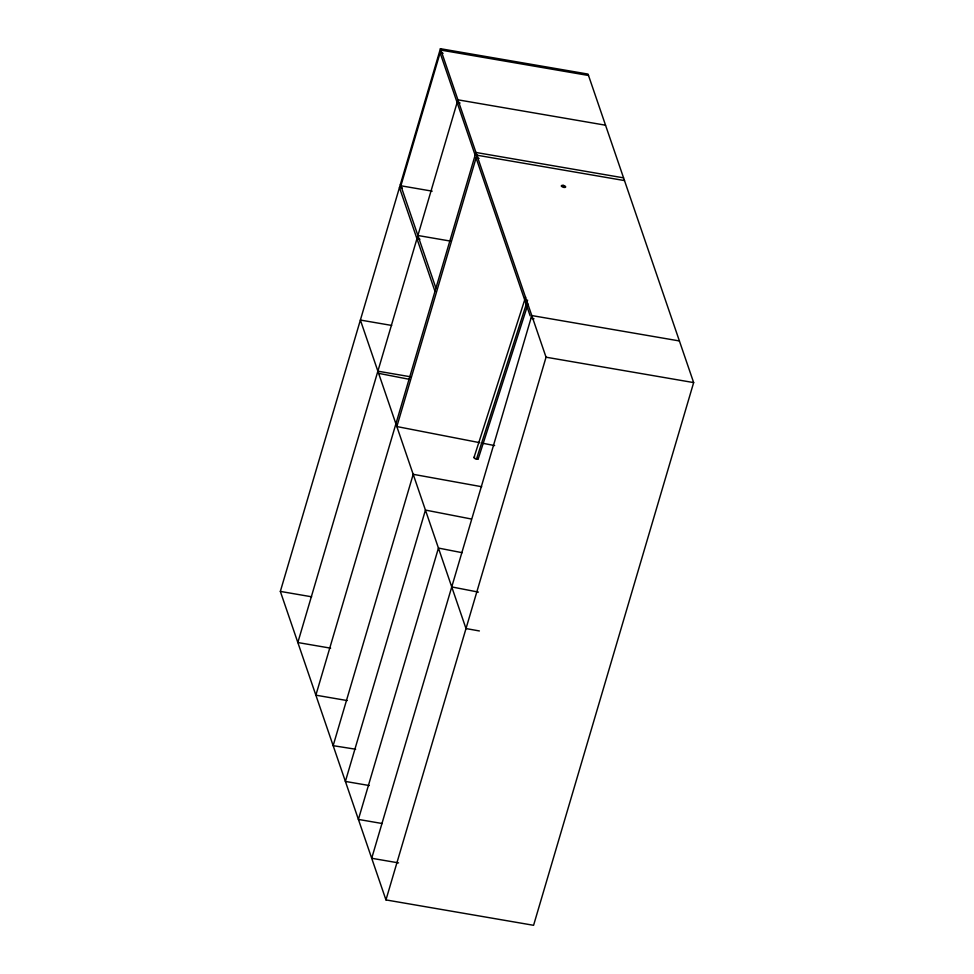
<?xml version="1.0" encoding="UTF-8"?>
<svg xmlns="http://www.w3.org/2000/svg" width="974" height="974" viewBox="0 0 974 974"><rect width="100%" height="100%" fill="white"/><g stroke="black" fill="none" stroke-linecap="round" stroke-linejoin="round"><path stroke-width="1.46" d="M280.342 591.413L440.418 48.7L588.04 74.085L693.658 382.587L533.582 925.3L385.96 899.915L280.342 591.413L311.643 596.794M385.96 899.915L546.049 357.202L440.418 48.7M473.997 457.488L525.607 297.07M476.456 459.144L527.604 300.15M478.234 458.803L527.993 304.107M355.632 749.225L333.145 745.67L413.195 474.314L481.704 486.72M588.515 75.485L440.905 50.1L400.886 185.778L432.188 191.16M443.085 53.326L440.102 52.815L475.154 155.183L478.137 155.694M605.548 125.208L457.926 99.823L297.837 642.536L330.636 648.173M457.123 102.538L460.105 103.049M623.567 177.852L475.945 152.468L315.868 695.18L347.182 700.562M624.504 180.58L476.883 155.195L396.844 426.551L479.817 442.695M479.062 158.421L476.079 157.91L530.16 315.856M561.414 186.034L563.532 186.399M402.432 188.104L399.45 187.58L434.988 291.36M417.907 235.501L450.706 241.138M416.957 238.703L419.94 239.214M679.414 340.949L531.792 315.564L371.703 858.277L398.549 862.891M530.988 318.279L533.971 318.79M391.694 325.438L360.38 320.056L465.998 628.559L479.391 630.957M546.049 357.202L693.658 382.587M377.875 371.179L410.687 376.816M369.256 785.531L345.393 781.428L425.443 510.072L471.367 519.008M382.258 823.529L358.395 819.426L438.446 548.07L462.151 552.684M378.618 373.346L409.737 379.397M482.775 443.267L494.634 445.581M451.753 586.92L478.417 592.107M563.179 185.389A2.216 0.901 16.4 0 1 565.529 187.215A2.216 0.901 16.4 0 1 561.876 186.582A2.216 0.901 16.4 0 1 563.179 185.389L563.873 187.398M400.399 184.378L435.926 288.146M477.759 457.999A2.216 0.889 17.8 0 1 477.467 459.217A2.216 0.889 17.8 0 1 474.472 458.291A2.216 0.889 17.8 0 1 474.764 457.074"/></g></svg>
